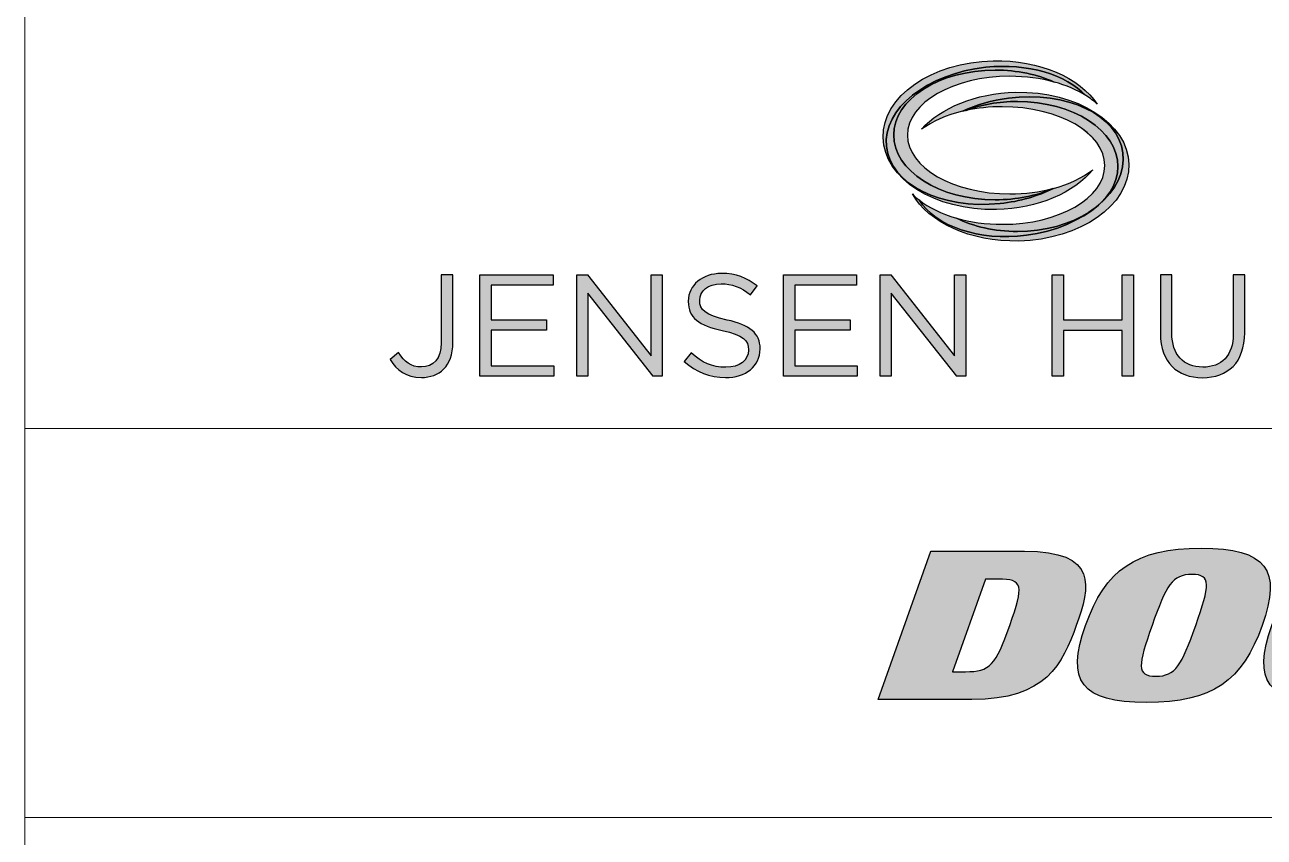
# Model space of a CAD drawing. Header units: inches. Extents: x 1131 to 1972, y 12 to 606.
# Drawn here: x 1797.95 to 1846.11, y 79.75 to 111.33 of the extents above; entities that cross this region are included whole.
import ezdxf

# ---------------------------------------------------------------- set-up
doc = ezdxf.new("R2010")
doc.units = ezdxf.units.IN
doc.header["$MEASUREMENT"] = 0
for name, color, linetype in [('BG 0 -1', 7, 'Continuous'), ('BG _U+B808_U+C774_U+C5B4 1', 7, 'Continuous'), ('BG F-ANNO-LOGO', 7, 'Continuous')]:
    doc.layers.add(name, color=color, linetype=linetype)

msp = doc.modelspace()

# ---------------------------------------------------------------- hatches: boundary and pattern name
at = {"layer": 'BG 0 -1', "linetype": 'ByBlock', "true_color": 0x005bac}
h = msp.add_hatch(color=154, dxfattribs=at)
edge = h.paths.add_edge_path()
edge.add_spline(control_points=[(1836.786, 90.87), (1836.786, 90.87), (1833.153, 90.87), (1833.153, 90.87), (1833.153, 90.87), (1831.111, 85.105), (1831.111, 85.105), (1831.111, 85.105), (1834.744, 85.105), (1834.744, 85.105), (1837.637, 85.105), (1838.271, 86.478), (1838.806, 87.988), (1839.341, 89.498), (1839.679, 90.87), (1836.786, 90.87)], knot_values=[0, 0, 0, 0, 1, 1, 1, 2, 2, 2, 3, 3, 3, 4, 4, 4, 5, 5, 5, 5], degree=3, periodic=0)
edge = h.paths.add_edge_path(flags=0)
edge.add_spline(control_points=[(1836.223, 87.988), (1835.67, 86.429), (1835.464, 86.187), (1834.495, 86.187), (1834.495, 86.187), (1833.997, 86.187), (1833.997, 86.187), (1833.997, 86.187), (1835.272, 89.788), (1835.272, 89.788), (1835.272, 89.788), (1835.77, 89.788), (1835.77, 89.788), (1836.739, 89.788), (1836.774, 89.546), (1836.223, 87.988)], knot_values=[0, 0, 0, 0, 1, 1, 1, 2, 2, 2, 3, 3, 3, 4, 4, 4, 5, 5, 5, 5], degree=3, periodic=0)
h = msp.add_hatch(color=154, dxfattribs=at)
edge = h.paths.add_edge_path()
edge.add_spline(control_points=[(1843.659, 90.983), (1841.102, 90.983), (1839.93, 90.143), (1839.166, 87.988), (1838.403, 85.832), (1838.98, 84.992), (1841.537, 84.992), (1844.093, 84.992), (1845.265, 85.832), (1846.029, 87.988), (1846.792, 90.143), (1846.215, 90.983), (1843.659, 90.983)], knot_values=[0, 0, 0, 0, 1, 1, 1, 2, 2, 2, 3, 3, 3, 4, 4, 4, 4], degree=3, periodic=0)
edge = h.paths.add_edge_path(flags=0)
edge.add_spline(control_points=[(1843.445, 87.988), (1842.893, 86.429), (1842.664, 86.01), (1841.897, 86.01), (1841.13, 86.01), (1841.198, 86.429), (1841.75, 87.988), (1842.302, 89.546), (1842.531, 89.966), (1843.298, 89.966), (1844.065, 89.966), (1843.997, 89.546), (1843.445, 87.988)], knot_values=[0, 0, 0, 0, 1, 1, 1, 2, 2, 2, 3, 3, 3, 4, 4, 4, 4], degree=3, periodic=0)
h = msp.add_hatch(color=154, dxfattribs=at)
edge = h.paths.add_edge_path()
edge.add_spline(control_points=[(1850.894, 90.983), (1848.338, 90.983), (1847.166, 90.143), (1846.402, 87.988), (1845.639, 85.832), (1846.216, 84.992), (1848.773, 84.992), (1851.329, 84.992), (1852.501, 85.832), (1853.265, 87.988), (1854.028, 90.143), (1853.451, 90.983), (1850.894, 90.983)], knot_values=[0, 0, 0, 0, 1, 1, 1, 2, 2, 2, 3, 3, 3, 4, 4, 4, 4], degree=3, periodic=0)
edge = h.paths.add_edge_path(flags=0)
edge.add_spline(control_points=[(1850.681, 87.988), (1850.129, 86.429), (1849.9, 86.01), (1849.133, 86.01), (1848.366, 86.01), (1848.434, 86.429), (1848.986, 87.988), (1849.537, 89.546), (1849.767, 89.966), (1850.534, 89.966), (1851.301, 89.966), (1851.233, 89.546), (1850.681, 87.988)], knot_values=[0, 0, 0, 0, 1, 1, 1, 2, 2, 2, 3, 3, 3, 4, 4, 4, 4], degree=3, periodic=0)
at = {"layer": 'BG F-ANNO-LOGO', "linetype": 'ByBlock'}
h = msp.add_hatch(color=30, dxfattribs=at)
edge = h.paths.add_edge_path()
edge.add_spline(control_points=[(1835.849, 104.381), (1833.562, 104.14), (1831.582, 105.129), (1831.428, 106.59), (1831.274, 108.052), (1833.004, 109.432), (1835.291, 109.674), (1836.93, 109.846), (1838.41, 109.388), (1839.175, 108.577), (1839.342, 108.472), (1839.492, 108.358), (1839.622, 108.237), (1838.944, 109.266), (1837.381, 109.965), (1835.577, 109.927), (1833.18, 109.875), (1831.264, 108.539), (1831.298, 106.943), (1831.332, 105.346), (1833.304, 104.094), (1835.701, 104.145), (1837.323, 104.18), (1838.723, 104.802), (1839.45, 105.695), (1839.056, 105.384), (1838.527, 105.134), (1837.915, 104.969), (1837.323, 104.671), (1836.617, 104.462), (1835.849, 104.381)], knot_values=[0, 0, 0, 0, 1, 1, 1, 2, 2, 2, 3, 3, 3, 4, 4, 4, 5, 5, 5, 6, 6, 6, 7, 7, 7, 8, 8, 8, 9, 9, 9, 10, 10, 10, 10], degree=3, periodic=0)
h = msp.add_hatch(color=30, dxfattribs=at)
edge = h.paths.add_edge_path()
edge.add_spline(control_points=[(1835.291, 109.674), (1833.004, 109.432), (1831.274, 108.052), (1831.428, 106.59), (1831.582, 105.129), (1833.562, 104.14), (1835.849, 104.381), (1836.617, 104.462), (1837.323, 104.671), (1837.915, 104.969), (1837.905, 104.966), (1837.895, 104.963), (1837.884, 104.961), (1837.251, 104.685), (1836.485, 104.523), (1835.659, 104.523), (1833.478, 104.523), (1831.709, 105.652), (1831.709, 107.044), (1831.709, 108.436), (1833.478, 109.565), (1835.659, 109.565), (1836.51, 109.565), (1837.298, 109.394), (1837.942, 109.102), (1838.411, 108.973), (1838.829, 108.794), (1839.175, 108.577), (1838.41, 109.388), (1836.93, 109.846), (1835.291, 109.674)], knot_values=[0, 0, 0, 0, 1, 1, 1, 2, 2, 2, 3, 3, 3, 4, 4, 4, 5, 5, 5, 6, 6, 6, 7, 7, 7, 8, 8, 8, 9, 9, 9, 10, 10, 10, 10], degree=3, periodic=0)
h = msp.add_hatch(color=1, dxfattribs=at)
edge = h.paths.add_edge_path()
edge.add_spline(control_points=[(1832.243, 107.039), (1832.243, 108.301), (1834.027, 109.324), (1836.228, 109.324), (1836.842, 109.324), (1837.423, 109.244), (1837.942, 109.102), (1837.298, 109.394), (1836.51, 109.565), (1835.659, 109.565), (1833.478, 109.565), (1831.709, 108.436), (1831.709, 107.044), (1831.709, 105.652), (1833.478, 104.523), (1835.659, 104.523), (1836.485, 104.523), (1837.251, 104.685), (1837.884, 104.961), (1837.38, 104.828), (1836.819, 104.755), (1836.228, 104.755), (1834.027, 104.755), (1832.243, 105.777), (1832.243, 107.039)], knot_values=[0, 0, 0, 0, 1, 1, 1, 2, 2, 2, 3, 3, 3, 4, 4, 4, 5, 5, 5, 6, 6, 6, 7, 7, 7, 8, 8, 8, 8], degree=3, periodic=0)
h = msp.add_hatch(color=30, dxfattribs=at)
edge = h.paths.add_edge_path()
edge.add_spline(control_points=[(1840.846, 105.906), (1840.813, 107.502), (1838.841, 108.755), (1836.443, 108.704), (1834.891, 108.671), (1833.54, 108.099), (1832.79, 107.266), (1833.207, 107.571), (1833.757, 107.813), (1834.389, 107.965), (1834.913, 108.212), (1835.515, 108.392), (1836.166, 108.477), (1838.431, 108.775), (1840.424, 107.824), (1840.618, 106.353), (1840.811, 104.881), (1839.132, 103.447), (1836.867, 103.148), (1835.019, 102.905), (1833.352, 103.494), (1832.696, 104.519), (1832.601, 104.593), (1832.515, 104.672), (1832.436, 104.753), (1833.06, 103.648), (1834.682, 102.882), (1836.567, 102.922), (1838.964, 102.974), (1840.88, 104.309), (1840.846, 105.906)], knot_values=[0, 0, 0, 0, 1, 1, 1, 2, 2, 2, 3, 3, 3, 4, 4, 4, 5, 5, 5, 6, 6, 6, 7, 7, 7, 8, 8, 8, 9, 9, 9, 10, 10, 10, 10], degree=3, periodic=0)
h = msp.add_hatch(color=30, dxfattribs=at)
edge = h.paths.add_edge_path()
edge.add_spline(control_points=[(1836.867, 103.148), (1839.132, 103.447), (1840.811, 104.881), (1840.618, 106.353), (1840.424, 107.824), (1838.431, 108.775), (1836.166, 108.477), (1835.515, 108.392), (1834.913, 108.212), (1834.389, 107.965), (1834.433, 107.975), (1834.478, 107.985), (1834.523, 107.995), (1835.106, 108.219), (1835.787, 108.347), (1836.515, 108.347), (1838.674, 108.347), (1840.425, 107.216), (1840.425, 105.821), (1840.425, 104.426), (1838.674, 103.295), (1836.515, 103.295), (1835.623, 103.295), (1834.802, 103.488), (1834.144, 103.813), (1833.568, 103.978), (1833.071, 104.222), (1832.696, 104.519), (1833.352, 103.494), (1835.019, 102.905), (1836.867, 103.148)], knot_values=[0, 0, 0, 0, 1, 1, 1, 2, 2, 2, 3, 3, 3, 4, 4, 4, 5, 5, 5, 6, 6, 6, 7, 7, 7, 8, 8, 8, 9, 9, 9, 10, 10, 10, 10], degree=3, periodic=0)
h = msp.add_hatch(color=1, dxfattribs=at)
edge = h.paths.add_edge_path()
edge.add_spline(control_points=[(1840.425, 105.821), (1840.425, 107.216), (1838.674, 108.347), (1836.515, 108.347), (1835.787, 108.347), (1835.106, 108.219), (1834.523, 107.995), (1834.959, 108.089), (1835.432, 108.141), (1835.926, 108.141), (1838.127, 108.141), (1839.912, 107.118), (1839.912, 105.856), (1839.912, 104.595), (1838.127, 103.572), (1835.926, 103.572), (1835.285, 103.572), (1834.68, 103.659), (1834.144, 103.813), (1834.802, 103.488), (1835.623, 103.295), (1836.515, 103.295), (1838.674, 103.295), (1840.425, 104.426), (1840.425, 105.821)], knot_values=[0, 0, 0, 0, 1, 1, 1, 2, 2, 2, 3, 3, 3, 4, 4, 4, 5, 5, 5, 6, 6, 6, 7, 7, 7, 8, 8, 8, 8], degree=3, periodic=0)
h = msp.add_hatch(color=154, dxfattribs=at)
edge = h.paths.add_edge_path()
edge.add_spline(control_points=[(1823.571, 98.247), (1823.571, 98.247), (1823.846, 98.573), (1823.846, 98.573), (1824.257, 98.202), (1824.65, 98.016), (1825.194, 98.016), (1825.722, 98.016), (1826.071, 98.297), (1826.071, 98.685), (1826.071, 98.685), (1826.071, 98.696), (1826.071, 98.696), (1826.071, 99.061), (1825.874, 99.269), (1825.048, 99.443), (1824.144, 99.64), (1823.728, 99.932), (1823.728, 100.578), (1823.728, 100.578), (1823.728, 100.589), (1823.728, 100.589), (1823.728, 101.207), (1824.273, 101.662), (1825.02, 101.662), (1825.593, 101.662), (1826.003, 101.499), (1826.402, 101.179), (1826.402, 101.179), (1826.144, 100.836), (1826.144, 100.836), (1825.779, 101.134), (1825.414, 101.263), (1825.009, 101.263), (1824.498, 101.263), (1824.172, 100.982), (1824.172, 100.628), (1824.172, 100.628), (1824.172, 100.617), (1824.172, 100.617), (1824.172, 100.246), (1824.374, 100.038), (1825.239, 99.853), (1826.116, 99.662), (1826.52, 99.342), (1826.52, 98.741), (1826.52, 98.741), (1826.52, 98.73), (1826.52, 98.73), (1826.52, 98.056), (1825.958, 97.618), (1825.178, 97.618), (1824.554, 97.618), (1824.043, 97.825), (1823.571, 98.247)], knot_values=[0, 0, 0, 0, 1, 1, 1, 2, 2, 2, 3, 3, 3, 4, 4, 4, 5, 5, 5, 6, 6, 6, 7, 7, 7, 8, 8, 8, 9, 9, 9, 10, 10, 10, 11, 11, 11, 12, 12, 12, 13, 13, 13, 14, 14, 14, 15, 15, 15, 16, 16, 16, 17, 17, 17, 18, 18, 18, 18], degree=3, periodic=0)
h = msp.add_hatch(color=154, dxfattribs=at)
edge = h.paths.add_edge_path()
edge.add_spline(control_points=[(1812.144, 98.314), (1812.144, 98.314), (1812.464, 98.589), (1812.464, 98.589), (1812.706, 98.224), (1812.953, 98.028), (1813.363, 98.028), (1813.807, 98.028), (1814.132, 98.348), (1814.132, 98.971), (1814.132, 98.971), (1814.132, 101.605), (1814.132, 101.605), (1814.132, 101.605), (1814.582, 101.605), (1814.582, 101.605), (1814.582, 101.605), (1814.582, 98.977), (1814.582, 98.977), (1814.582, 98.516), (1814.447, 98.168), (1814.222, 97.944), (1814.003, 97.73), (1813.705, 97.618), (1813.357, 97.618), (1812.768, 97.618), (1812.391, 97.91), (1812.144, 98.314)], knot_values=[0, 0, 0, 0, 1, 1, 1, 2, 2, 2, 3, 3, 3, 4, 4, 4, 5, 5, 5, 6, 6, 6, 7, 7, 7, 8, 8, 8, 9, 9, 9, 9], degree=3, periodic=0)
for points in [[(1815.631, 101.605), (1818.473, 101.605), (1818.473, 101.201), (1816.075, 101.201), (1816.075, 99.859), (1818.221, 99.859), (1818.221, 99.454), (1816.075, 99.454), (1816.075, 98.078), (1818.501, 98.078), (1818.501, 97.674), (1815.631, 97.674)], [(1819.394, 101.605), (1819.809, 101.605), (1822.286, 98.455), (1822.286, 101.605), (1822.719, 101.605), (1822.719, 97.674), (1822.365, 97.674), (1819.826, 100.898), (1819.826, 97.674), (1819.394, 97.674)], [(1827.424, 101.605), (1830.266, 101.605), (1830.266, 101.201), (1827.867, 101.201), (1827.867, 99.859), (1830.013, 99.859), (1830.013, 99.454), (1827.867, 99.454), (1827.867, 98.078), (1830.294, 98.078), (1830.294, 97.674), (1827.424, 97.674)], [(1831.186, 101.605), (1831.601, 101.605), (1834.078, 98.455), (1834.078, 101.605), (1834.511, 101.605), (1834.511, 97.674), (1834.157, 97.674), (1831.618, 100.898), (1831.618, 97.674), (1831.186, 97.674)], [(1837.868, 101.605), (1838.311, 101.605), (1838.311, 99.859), (1840.581, 99.859), (1840.581, 101.605), (1841.024, 101.605), (1841.024, 97.674), (1840.581, 97.674), (1840.581, 99.443), (1838.311, 99.443), (1838.311, 97.674), (1837.868, 97.674)]]:
    msp.add_hatch(color=154, dxfattribs=at).paths.add_polyline_path(points)
h = msp.add_hatch(color=154, dxfattribs=at)
edge = h.paths.add_edge_path()
edge.add_spline(control_points=[(1842.074, 99.32), (1842.074, 99.32), (1842.074, 101.605), (1842.074, 101.605), (1842.074, 101.605), (1842.517, 101.605), (1842.517, 101.605), (1842.517, 101.605), (1842.517, 99.348), (1842.517, 99.348), (1842.517, 98.499), (1842.972, 98.022), (1843.719, 98.022), (1844.444, 98.022), (1844.905, 98.46), (1844.905, 99.32), (1844.905, 99.32), (1844.905, 101.605), (1844.905, 101.605), (1844.905, 101.605), (1845.348, 101.605), (1845.348, 101.605), (1845.348, 101.605), (1845.348, 99.353), (1845.348, 99.353), (1845.348, 98.208), (1844.691, 97.612), (1843.708, 97.612), (1842.737, 97.612), (1842.074, 98.208), (1842.074, 99.32)], knot_values=[0, 0, 0, 0, 1, 1, 1, 2, 2, 2, 3, 3, 3, 4, 4, 4, 5, 5, 5, 6, 6, 6, 7, 7, 7, 8, 8, 8, 9, 9, 9, 10, 10, 10, 10], degree=3, periodic=0)

# ---------------------------------------------------------------- linework, layer by layer
at = {"layer": 'BG 0 -1', "color": 7, "linetype": 'Continuous', "lineweight": 9}
for p, q in [((1797.948, 212.887), (1797.948, 30.597)), ((1797.948, 95.633), (1947.215, 95.633)), ((1797.948, 80.521), (1947.215, 80.521))]:
    msp.add_line(p, q, dxfattribs=at)
at = {"layer": 'BG 0 -1', "color": 7, "linetype": 'Continuous', "lineweight": 0}
for points, knots in [([(1836.786, 90.87), (1836.786, 90.87), (1833.153, 90.87), (1833.153, 90.87), (1833.153, 90.87), (1831.111, 85.105), (1831.111, 85.105), (1831.111, 85.105), (1834.744, 85.105), (1834.744, 85.105), (1837.637, 85.105), (1838.271, 86.478), (1838.806, 87.988), (1839.341, 89.498), (1839.679, 90.87), (1836.786, 90.87)], [0, 0, 0, 0, 1, 1, 1, 2, 2, 2, 3, 3, 3, 4, 4, 4, 5, 5, 5, 5]), ([(1843.659, 90.983), (1841.102, 90.983), (1839.93, 90.143), (1839.166, 87.988), (1838.403, 85.832), (1838.98, 84.992), (1841.537, 84.992), (1844.093, 84.992), (1845.265, 85.832), (1846.029, 87.988), (1846.792, 90.143), (1846.215, 90.983), (1843.659, 90.983)], [0, 0, 0, 0, 1, 1, 1, 2, 2, 2, 3, 3, 3, 4, 4, 4, 4]), ([(1850.894, 90.983), (1848.338, 90.983), (1847.166, 90.143), (1846.402, 87.988), (1845.639, 85.832), (1846.216, 84.992), (1848.773, 84.992), (1851.329, 84.992), (1852.501, 85.832), (1853.265, 87.988), (1854.028, 90.143), (1853.451, 90.983), (1850.894, 90.983)], [0, 0, 0, 0, 1, 1, 1, 2, 2, 2, 3, 3, 3, 4, 4, 4, 4]), ([(1836.223, 87.988), (1835.67, 86.429), (1835.464, 86.187), (1834.495, 86.187), (1834.495, 86.187), (1833.997, 86.187), (1833.997, 86.187), (1833.997, 86.187), (1835.272, 89.788), (1835.272, 89.788), (1835.272, 89.788), (1835.77, 89.788), (1835.77, 89.788), (1836.739, 89.788), (1836.774, 89.546), (1836.223, 87.988)], [0, 0, 0, 0, 1, 1, 1, 2, 2, 2, 3, 3, 3, 4, 4, 4, 5, 5, 5, 5]), ([(1843.445, 87.988), (1842.893, 86.429), (1842.664, 86.01), (1841.897, 86.01), (1841.13, 86.01), (1841.198, 86.429), (1841.75, 87.988), (1842.302, 89.546), (1842.531, 89.966), (1843.298, 89.966), (1844.065, 89.966), (1843.997, 89.546), (1843.445, 87.988)], [0, 0, 0, 0, 1, 1, 1, 2, 2, 2, 3, 3, 3, 4, 4, 4, 4])]:
    msp.add_open_spline(points, degree=3, knots=knots, dxfattribs=at)
at = {"layer": 'BG _U+B808_U+C774_U+C5B4 1', "color": 7, "linetype": 'Continuous', "lineweight": 25}
for points, knots in [([(1836.786, 90.87), (1836.786, 90.87), (1833.153, 90.87), (1833.153, 90.87), (1833.153, 90.87), (1831.111, 85.105), (1831.111, 85.105), (1831.111, 85.105), (1834.744, 85.105), (1834.744, 85.105), (1837.637, 85.105), (1838.271, 86.478), (1838.806, 87.988), (1839.341, 89.498), (1839.679, 90.87), (1836.786, 90.87)], [0, 0, 0, 0, 1, 1, 1, 2, 2, 2, 3, 3, 3, 4, 4, 4, 5, 5, 5, 5]), ([(1843.659, 90.983), (1841.102, 90.983), (1839.93, 90.143), (1839.166, 87.988), (1838.403, 85.832), (1838.98, 84.992), (1841.537, 84.992), (1844.093, 84.992), (1845.265, 85.832), (1846.029, 87.988), (1846.792, 90.143), (1846.215, 90.983), (1843.659, 90.983)], [0, 0, 0, 0, 1, 1, 1, 2, 2, 2, 3, 3, 3, 4, 4, 4, 4]), ([(1850.894, 90.983), (1848.338, 90.983), (1847.166, 90.143), (1846.402, 87.988), (1845.639, 85.832), (1846.216, 84.992), (1848.773, 84.992), (1851.329, 84.992), (1852.501, 85.832), (1853.265, 87.988), (1854.028, 90.143), (1853.451, 90.983), (1850.894, 90.983)], [0, 0, 0, 0, 1, 1, 1, 2, 2, 2, 3, 3, 3, 4, 4, 4, 4]), ([(1836.223, 87.988), (1835.67, 86.429), (1835.464, 86.187), (1834.495, 86.187), (1834.495, 86.187), (1833.997, 86.187), (1833.997, 86.187), (1833.997, 86.187), (1835.272, 89.788), (1835.272, 89.788), (1835.272, 89.788), (1835.77, 89.788), (1835.77, 89.788), (1836.739, 89.788), (1836.774, 89.546), (1836.223, 87.988)], [0, 0, 0, 0, 1, 1, 1, 2, 2, 2, 3, 3, 3, 4, 4, 4, 5, 5, 5, 5]), ([(1843.445, 87.988), (1842.893, 86.429), (1842.664, 86.01), (1841.897, 86.01), (1841.13, 86.01), (1841.198, 86.429), (1841.75, 87.988), (1842.302, 89.546), (1842.531, 89.966), (1843.298, 89.966), (1844.065, 89.966), (1843.997, 89.546), (1843.445, 87.988)], [0, 0, 0, 0, 1, 1, 1, 2, 2, 2, 3, 3, 3, 4, 4, 4, 4])]:
    msp.add_open_spline(points, degree=3, knots=knots, dxfattribs=at)
at = {"layer": 'BG F-ANNO-LOGO', "color": 154, "linetype": 'Continuous', "lineweight": 25}
for points in [[(1815.631, 101.605), (1818.473, 101.605), (1818.473, 101.201), (1816.075, 101.201), (1816.075, 99.859), (1818.221, 99.859), (1818.221, 99.454), (1816.075, 99.454), (1816.075, 98.078), (1818.501, 98.078), (1818.501, 97.674), (1815.631, 97.674)], [(1819.394, 101.605), (1819.809, 101.605), (1822.286, 98.455), (1822.286, 101.605), (1822.719, 101.605), (1822.719, 97.674), (1822.365, 97.674), (1819.826, 100.898), (1819.826, 97.674), (1819.394, 97.674)], [(1827.424, 101.605), (1830.266, 101.605), (1830.266, 101.201), (1827.867, 101.201), (1827.867, 99.859), (1830.013, 99.859), (1830.013, 99.454), (1827.867, 99.454), (1827.867, 98.078), (1830.294, 98.078), (1830.294, 97.674), (1827.424, 97.674)], [(1831.186, 101.605), (1831.601, 101.605), (1834.078, 98.455), (1834.078, 101.605), (1834.511, 101.605), (1834.511, 97.674), (1834.157, 97.674), (1831.618, 100.898), (1831.618, 97.674), (1831.186, 97.674)], [(1837.868, 101.605), (1838.311, 101.605), (1838.311, 99.859), (1840.581, 99.859), (1840.581, 101.605), (1841.024, 101.605), (1841.024, 97.674), (1840.581, 97.674), (1840.581, 99.443), (1838.311, 99.443), (1838.311, 97.674), (1837.868, 97.674)]]:
    msp.add_lwpolyline(points, close=True, dxfattribs=at)
at = {"layer": 'BG F-ANNO-LOGO', "color": 7, "linetype": 'Continuous', "lineweight": 0}
for points in [[(1815.631, 101.605), (1818.473, 101.605), (1818.473, 101.201), (1816.075, 101.201), (1816.075, 99.859), (1818.221, 99.859), (1818.221, 99.454), (1816.075, 99.454), (1816.075, 98.078), (1818.501, 98.078), (1818.501, 97.674), (1815.631, 97.674)], [(1819.394, 101.605), (1819.809, 101.605), (1822.286, 98.455), (1822.286, 101.605), (1822.719, 101.605), (1822.719, 97.674), (1822.365, 97.674), (1819.826, 100.898), (1819.826, 97.674), (1819.394, 97.674)], [(1827.424, 101.605), (1830.266, 101.605), (1830.266, 101.201), (1827.867, 101.201), (1827.867, 99.859), (1830.013, 99.859), (1830.013, 99.454), (1827.867, 99.454), (1827.867, 98.078), (1830.294, 98.078), (1830.294, 97.674), (1827.424, 97.674)], [(1831.186, 101.605), (1831.601, 101.605), (1834.078, 98.455), (1834.078, 101.605), (1834.511, 101.605), (1834.511, 97.674), (1834.157, 97.674), (1831.618, 100.898), (1831.618, 97.674), (1831.186, 97.674)], [(1837.868, 101.605), (1838.311, 101.605), (1838.311, 99.859), (1840.581, 99.859), (1840.581, 101.605), (1841.024, 101.605), (1841.024, 97.674), (1840.581, 97.674), (1840.581, 99.443), (1838.311, 99.443), (1838.311, 97.674), (1837.868, 97.674)]]:
    msp.add_lwpolyline(points, close=True, dxfattribs=at)
at = {"layer": 'BG F-ANNO-LOGO', "color": 30, "linetype": 'Continuous', "lineweight": 25}
for points in [[(1835.849, 104.381), (1833.562, 104.14), (1831.582, 105.129), (1831.428, 106.59), (1831.274, 108.052), (1833.004, 109.432), (1835.291, 109.674), (1836.93, 109.846), (1838.41, 109.388), (1839.175, 108.577), (1839.342, 108.472), (1839.492, 108.358), (1839.622, 108.237), (1838.944, 109.266), (1837.381, 109.965), (1835.577, 109.927), (1833.18, 109.875), (1831.264, 108.539), (1831.298, 106.943), (1831.332, 105.346), (1833.304, 104.094), (1835.701, 104.145), (1837.323, 104.18), (1838.723, 104.802), (1839.45, 105.695), (1839.056, 105.384), (1838.527, 105.134), (1837.915, 104.969), (1837.323, 104.671), (1836.617, 104.462), (1835.849, 104.381)], [(1835.291, 109.674), (1833.004, 109.432), (1831.274, 108.052), (1831.428, 106.59), (1831.582, 105.129), (1833.562, 104.14), (1835.849, 104.381), (1836.617, 104.462), (1837.323, 104.671), (1837.915, 104.969), (1837.905, 104.966), (1837.895, 104.963), (1837.884, 104.961), (1837.251, 104.685), (1836.485, 104.523), (1835.659, 104.523), (1833.478, 104.523), (1831.709, 105.652), (1831.709, 107.044), (1831.709, 108.436), (1833.478, 109.565), (1835.659, 109.565), (1836.51, 109.565), (1837.298, 109.394), (1837.942, 109.102), (1838.411, 108.973), (1838.829, 108.794), (1839.175, 108.577), (1838.41, 109.388), (1836.93, 109.846), (1835.291, 109.674)], [(1840.846, 105.906), (1840.813, 107.502), (1838.841, 108.755), (1836.443, 108.704), (1834.891, 108.671), (1833.54, 108.099), (1832.79, 107.266), (1833.207, 107.571), (1833.757, 107.813), (1834.389, 107.965), (1834.913, 108.212), (1835.515, 108.392), (1836.166, 108.477), (1838.431, 108.775), (1840.424, 107.824), (1840.618, 106.353), (1840.811, 104.881), (1839.132, 103.447), (1836.867, 103.148), (1835.019, 102.905), (1833.352, 103.494), (1832.696, 104.519), (1832.601, 104.593), (1832.515, 104.672), (1832.436, 104.753), (1833.06, 103.648), (1834.682, 102.882), (1836.567, 102.922), (1838.964, 102.974), (1840.88, 104.309), (1840.846, 105.906)], [(1836.867, 103.148), (1839.132, 103.447), (1840.811, 104.881), (1840.618, 106.353), (1840.424, 107.824), (1838.431, 108.775), (1836.166, 108.477), (1835.515, 108.392), (1834.913, 108.212), (1834.389, 107.965), (1834.433, 107.975), (1834.478, 107.985), (1834.523, 107.995), (1835.106, 108.219), (1835.787, 108.347), (1836.515, 108.347), (1838.674, 108.347), (1840.425, 107.216), (1840.425, 105.821), (1840.425, 104.426), (1838.674, 103.295), (1836.515, 103.295), (1835.623, 103.295), (1834.802, 103.488), (1834.144, 103.813), (1833.568, 103.978), (1833.071, 104.222), (1832.696, 104.519), (1833.352, 103.494), (1835.019, 102.905), (1836.867, 103.148)]]:
    msp.add_open_spline(points, degree=3, knots=[0, 0, 0, 0, 1, 1, 1, 2, 2, 2, 3, 3, 3, 4, 4, 4, 5, 5, 5, 6, 6, 6, 7, 7, 7, 8, 8, 8, 9, 9, 9, 10, 10, 10, 10], dxfattribs=at)
at = {"layer": 'BG F-ANNO-LOGO', "color": 7, "linetype": 'Continuous', "lineweight": 0}
for points, knots in [([(1835.849, 104.381), (1833.562, 104.14), (1831.582, 105.129), (1831.428, 106.59), (1831.274, 108.052), (1833.004, 109.432), (1835.291, 109.674), (1836.93, 109.846), (1838.41, 109.388), (1839.175, 108.577), (1839.342, 108.472), (1839.492, 108.358), (1839.622, 108.237), (1838.944, 109.266), (1837.381, 109.965), (1835.577, 109.927), (1833.18, 109.875), (1831.264, 108.539), (1831.298, 106.943), (1831.332, 105.346), (1833.304, 104.094), (1835.701, 104.145), (1837.323, 104.18), (1838.723, 104.802), (1839.45, 105.695), (1839.056, 105.384), (1838.527, 105.134), (1837.915, 104.969), (1837.323, 104.671), (1836.617, 104.462), (1835.849, 104.381)], [0, 0, 0, 0, 1, 1, 1, 2, 2, 2, 3, 3, 3, 4, 4, 4, 5, 5, 5, 6, 6, 6, 7, 7, 7, 8, 8, 8, 9, 9, 9, 10, 10, 10, 10]), ([(1835.291, 109.674), (1833.004, 109.432), (1831.274, 108.052), (1831.428, 106.59), (1831.582, 105.129), (1833.562, 104.14), (1835.849, 104.381), (1836.617, 104.462), (1837.323, 104.671), (1837.915, 104.969), (1837.905, 104.966), (1837.895, 104.963), (1837.884, 104.961), (1837.251, 104.685), (1836.485, 104.523), (1835.659, 104.523), (1833.478, 104.523), (1831.709, 105.652), (1831.709, 107.044), (1831.709, 108.436), (1833.478, 109.565), (1835.659, 109.565), (1836.51, 109.565), (1837.298, 109.394), (1837.942, 109.102), (1838.411, 108.973), (1838.829, 108.794), (1839.175, 108.577), (1838.41, 109.388), (1836.93, 109.846), (1835.291, 109.674)], [0, 0, 0, 0, 1, 1, 1, 2, 2, 2, 3, 3, 3, 4, 4, 4, 5, 5, 5, 6, 6, 6, 7, 7, 7, 8, 8, 8, 9, 9, 9, 10, 10, 10, 10]), ([(1832.243, 107.039), (1832.243, 108.301), (1834.027, 109.324), (1836.228, 109.324), (1836.842, 109.324), (1837.423, 109.244), (1837.942, 109.102), (1837.298, 109.394), (1836.51, 109.565), (1835.659, 109.565), (1833.478, 109.565), (1831.709, 108.436), (1831.709, 107.044), (1831.709, 105.652), (1833.478, 104.523), (1835.659, 104.523), (1836.485, 104.523), (1837.251, 104.685), (1837.884, 104.961), (1837.38, 104.828), (1836.819, 104.755), (1836.228, 104.755), (1834.027, 104.755), (1832.243, 105.777), (1832.243, 107.039)], [0, 0, 0, 0, 1, 1, 1, 2, 2, 2, 3, 3, 3, 4, 4, 4, 5, 5, 5, 6, 6, 6, 7, 7, 7, 8, 8, 8, 8]), ([(1840.846, 105.906), (1840.813, 107.502), (1838.841, 108.755), (1836.443, 108.704), (1834.891, 108.671), (1833.54, 108.099), (1832.79, 107.266), (1833.207, 107.571), (1833.757, 107.813), (1834.389, 107.965), (1834.913, 108.212), (1835.515, 108.392), (1836.166, 108.477), (1838.431, 108.775), (1840.424, 107.824), (1840.618, 106.353), (1840.811, 104.881), (1839.132, 103.447), (1836.867, 103.148), (1835.019, 102.905), (1833.352, 103.494), (1832.696, 104.519), (1832.601, 104.593), (1832.515, 104.672), (1832.436, 104.753), (1833.06, 103.648), (1834.682, 102.882), (1836.567, 102.922), (1838.964, 102.974), (1840.88, 104.309), (1840.846, 105.906)], [0, 0, 0, 0, 1, 1, 1, 2, 2, 2, 3, 3, 3, 4, 4, 4, 5, 5, 5, 6, 6, 6, 7, 7, 7, 8, 8, 8, 9, 9, 9, 10, 10, 10, 10]), ([(1836.867, 103.148), (1839.132, 103.447), (1840.811, 104.881), (1840.618, 106.353), (1840.424, 107.824), (1838.431, 108.775), (1836.166, 108.477), (1835.515, 108.392), (1834.913, 108.212), (1834.389, 107.965), (1834.433, 107.975), (1834.478, 107.985), (1834.523, 107.995), (1835.106, 108.219), (1835.787, 108.347), (1836.515, 108.347), (1838.674, 108.347), (1840.425, 107.216), (1840.425, 105.821), (1840.425, 104.426), (1838.674, 103.295), (1836.515, 103.295), (1835.623, 103.295), (1834.802, 103.488), (1834.144, 103.813), (1833.568, 103.978), (1833.071, 104.222), (1832.696, 104.519), (1833.352, 103.494), (1835.019, 102.905), (1836.867, 103.148)], [0, 0, 0, 0, 1, 1, 1, 2, 2, 2, 3, 3, 3, 4, 4, 4, 5, 5, 5, 6, 6, 6, 7, 7, 7, 8, 8, 8, 9, 9, 9, 10, 10, 10, 10]), ([(1840.425, 105.821), (1840.425, 107.216), (1838.674, 108.347), (1836.515, 108.347), (1835.787, 108.347), (1835.106, 108.219), (1834.523, 107.995), (1834.959, 108.089), (1835.432, 108.141), (1835.926, 108.141), (1838.127, 108.141), (1839.912, 107.118), (1839.912, 105.856), (1839.912, 104.595), (1838.127, 103.572), (1835.926, 103.572), (1835.285, 103.572), (1834.68, 103.659), (1834.144, 103.813), (1834.802, 103.488), (1835.623, 103.295), (1836.515, 103.295), (1838.674, 103.295), (1840.425, 104.426), (1840.425, 105.821)], [0, 0, 0, 0, 1, 1, 1, 2, 2, 2, 3, 3, 3, 4, 4, 4, 5, 5, 5, 6, 6, 6, 7, 7, 7, 8, 8, 8, 8]), ([(1823.571, 98.247), (1823.571, 98.247), (1823.846, 98.573), (1823.846, 98.573), (1824.257, 98.202), (1824.65, 98.016), (1825.194, 98.016), (1825.722, 98.016), (1826.071, 98.297), (1826.071, 98.685), (1826.071, 98.685), (1826.071, 98.696), (1826.071, 98.696), (1826.071, 99.061), (1825.874, 99.269), (1825.048, 99.443), (1824.144, 99.64), (1823.728, 99.932), (1823.728, 100.578), (1823.728, 100.578), (1823.728, 100.589), (1823.728, 100.589), (1823.728, 101.207), (1824.273, 101.662), (1825.02, 101.662), (1825.593, 101.662), (1826.003, 101.499), (1826.402, 101.179), (1826.402, 101.179), (1826.144, 100.836), (1826.144, 100.836), (1825.779, 101.134), (1825.414, 101.263), (1825.009, 101.263), (1824.498, 101.263), (1824.172, 100.982), (1824.172, 100.628), (1824.172, 100.628), (1824.172, 100.617), (1824.172, 100.617), (1824.172, 100.246), (1824.374, 100.038), (1825.239, 99.853), (1826.116, 99.662), (1826.52, 99.342), (1826.52, 98.741), (1826.52, 98.741), (1826.52, 98.73), (1826.52, 98.73), (1826.52, 98.056), (1825.958, 97.618), (1825.178, 97.618), (1824.554, 97.618), (1824.043, 97.825), (1823.571, 98.247)], [0, 0, 0, 0, 1, 1, 1, 2, 2, 2, 3, 3, 3, 4, 4, 4, 5, 5, 5, 6, 6, 6, 7, 7, 7, 8, 8, 8, 9, 9, 9, 10, 10, 10, 11, 11, 11, 12, 12, 12, 13, 13, 13, 14, 14, 14, 15, 15, 15, 16, 16, 16, 17, 17, 17, 18, 18, 18, 18]), ([(1812.144, 98.314), (1812.144, 98.314), (1812.464, 98.589), (1812.464, 98.589), (1812.706, 98.224), (1812.953, 98.028), (1813.363, 98.028), (1813.807, 98.028), (1814.132, 98.348), (1814.132, 98.971), (1814.132, 98.971), (1814.132, 101.605), (1814.132, 101.605), (1814.132, 101.605), (1814.582, 101.605), (1814.582, 101.605), (1814.582, 101.605), (1814.582, 98.977), (1814.582, 98.977), (1814.582, 98.516), (1814.447, 98.168), (1814.222, 97.944), (1814.003, 97.73), (1813.705, 97.618), (1813.357, 97.618), (1812.768, 97.618), (1812.391, 97.91), (1812.144, 98.314)], [0, 0, 0, 0, 1, 1, 1, 2, 2, 2, 3, 3, 3, 4, 4, 4, 5, 5, 5, 6, 6, 6, 7, 7, 7, 8, 8, 8, 9, 9, 9, 9]), ([(1842.074, 99.32), (1842.074, 99.32), (1842.074, 101.605), (1842.074, 101.605), (1842.074, 101.605), (1842.517, 101.605), (1842.517, 101.605), (1842.517, 101.605), (1842.517, 99.348), (1842.517, 99.348), (1842.517, 98.499), (1842.972, 98.022), (1843.719, 98.022), (1844.444, 98.022), (1844.905, 98.46), (1844.905, 99.32), (1844.905, 99.32), (1844.905, 101.605), (1844.905, 101.605), (1844.905, 101.605), (1845.348, 101.605), (1845.348, 101.605), (1845.348, 101.605), (1845.348, 99.353), (1845.348, 99.353), (1845.348, 98.208), (1844.691, 97.612), (1843.708, 97.612), (1842.737, 97.612), (1842.074, 98.208), (1842.074, 99.32)], [0, 0, 0, 0, 1, 1, 1, 2, 2, 2, 3, 3, 3, 4, 4, 4, 5, 5, 5, 6, 6, 6, 7, 7, 7, 8, 8, 8, 9, 9, 9, 10, 10, 10, 10])]:
    msp.add_open_spline(points, degree=3, knots=knots, dxfattribs=at)
at = {"layer": 'BG F-ANNO-LOGO', "color": 1, "linetype": 'Continuous', "lineweight": 25}
for points in [[(1832.243, 107.039), (1832.243, 108.301), (1834.027, 109.324), (1836.228, 109.324), (1836.842, 109.324), (1837.423, 109.244), (1837.942, 109.102), (1837.298, 109.394), (1836.51, 109.565), (1835.659, 109.565), (1833.478, 109.565), (1831.709, 108.436), (1831.709, 107.044), (1831.709, 105.652), (1833.478, 104.523), (1835.659, 104.523), (1836.485, 104.523), (1837.251, 104.685), (1837.884, 104.961), (1837.38, 104.828), (1836.819, 104.755), (1836.228, 104.755), (1834.027, 104.755), (1832.243, 105.777), (1832.243, 107.039)], [(1840.425, 105.821), (1840.425, 107.216), (1838.674, 108.347), (1836.515, 108.347), (1835.787, 108.347), (1835.106, 108.219), (1834.523, 107.995), (1834.959, 108.089), (1835.432, 108.141), (1835.926, 108.141), (1838.127, 108.141), (1839.912, 107.118), (1839.912, 105.857), (1839.912, 104.595), (1838.127, 103.572), (1835.926, 103.572), (1835.285, 103.572), (1834.68, 103.659), (1834.144, 103.813), (1834.802, 103.488), (1835.623, 103.295), (1836.515, 103.295), (1838.674, 103.295), (1840.425, 104.426), (1840.425, 105.821)]]:
    msp.add_open_spline(points, degree=3, knots=[0, 0, 0, 0, 1, 1, 1, 2, 2, 2, 3, 3, 3, 4, 4, 4, 5, 5, 5, 6, 6, 6, 7, 7, 7, 8, 8, 8, 8], dxfattribs=at)
at = {"layer": 'BG F-ANNO-LOGO', "color": 154, "linetype": 'Continuous', "lineweight": 25}
for points, knots in [([(1823.571, 98.247), (1823.571, 98.247), (1823.846, 98.573), (1823.846, 98.573), (1824.257, 98.202), (1824.65, 98.016), (1825.194, 98.016), (1825.722, 98.016), (1826.071, 98.297), (1826.071, 98.685), (1826.071, 98.685), (1826.071, 98.696), (1826.071, 98.696), (1826.071, 99.061), (1825.874, 99.269), (1825.048, 99.443), (1824.144, 99.64), (1823.728, 99.932), (1823.728, 100.578), (1823.728, 100.578), (1823.728, 100.589), (1823.728, 100.589), (1823.728, 101.207), (1824.273, 101.662), (1825.02, 101.662), (1825.593, 101.662), (1826.003, 101.499), (1826.402, 101.179), (1826.402, 101.179), (1826.144, 100.836), (1826.144, 100.836), (1825.779, 101.134), (1825.414, 101.263), (1825.009, 101.263), (1824.498, 101.263), (1824.172, 100.982), (1824.172, 100.628), (1824.172, 100.628), (1824.172, 100.617), (1824.172, 100.617), (1824.172, 100.246), (1824.374, 100.038), (1825.239, 99.853), (1826.116, 99.662), (1826.52, 99.342), (1826.52, 98.741), (1826.52, 98.741), (1826.52, 98.73), (1826.52, 98.73), (1826.52, 98.056), (1825.958, 97.618), (1825.178, 97.618), (1824.554, 97.618), (1824.043, 97.825), (1823.571, 98.247)], [0, 0, 0, 0, 1, 1, 1, 2, 2, 2, 3, 3, 3, 4, 4, 4, 5, 5, 5, 6, 6, 6, 7, 7, 7, 8, 8, 8, 9, 9, 9, 10, 10, 10, 11, 11, 11, 12, 12, 12, 13, 13, 13, 14, 14, 14, 15, 15, 15, 16, 16, 16, 17, 17, 17, 18, 18, 18, 18]), ([(1812.144, 98.314), (1812.144, 98.314), (1812.464, 98.589), (1812.464, 98.589), (1812.706, 98.224), (1812.953, 98.028), (1813.363, 98.028), (1813.807, 98.028), (1814.132, 98.348), (1814.132, 98.971), (1814.132, 98.971), (1814.132, 101.605), (1814.132, 101.605), (1814.132, 101.605), (1814.582, 101.605), (1814.582, 101.605), (1814.582, 101.605), (1814.582, 98.977), (1814.582, 98.977), (1814.582, 98.516), (1814.447, 98.168), (1814.222, 97.944), (1814.003, 97.73), (1813.705, 97.618), (1813.357, 97.618), (1812.768, 97.618), (1812.391, 97.91), (1812.144, 98.314)], [0, 0, 0, 0, 1, 1, 1, 2, 2, 2, 3, 3, 3, 4, 4, 4, 5, 5, 5, 6, 6, 6, 7, 7, 7, 8, 8, 8, 9, 9, 9, 9]), ([(1842.074, 99.32), (1842.074, 99.32), (1842.074, 101.605), (1842.074, 101.605), (1842.074, 101.605), (1842.517, 101.605), (1842.517, 101.605), (1842.517, 101.605), (1842.517, 99.348), (1842.517, 99.348), (1842.517, 98.499), (1842.972, 98.022), (1843.719, 98.022), (1844.444, 98.022), (1844.905, 98.46), (1844.905, 99.32), (1844.905, 99.32), (1844.905, 101.605), (1844.905, 101.605), (1844.905, 101.605), (1845.348, 101.605), (1845.348, 101.605), (1845.348, 101.605), (1845.348, 99.353), (1845.348, 99.353), (1845.348, 98.208), (1844.691, 97.612), (1843.708, 97.612), (1842.737, 97.612), (1842.074, 98.208), (1842.074, 99.32)], [0, 0, 0, 0, 1, 1, 1, 2, 2, 2, 3, 3, 3, 4, 4, 4, 5, 5, 5, 6, 6, 6, 7, 7, 7, 8, 8, 8, 9, 9, 9, 10, 10, 10, 10])]:
    msp.add_open_spline(points, degree=3, knots=knots, dxfattribs=at)

doc.saveas('drawing.dxf')
